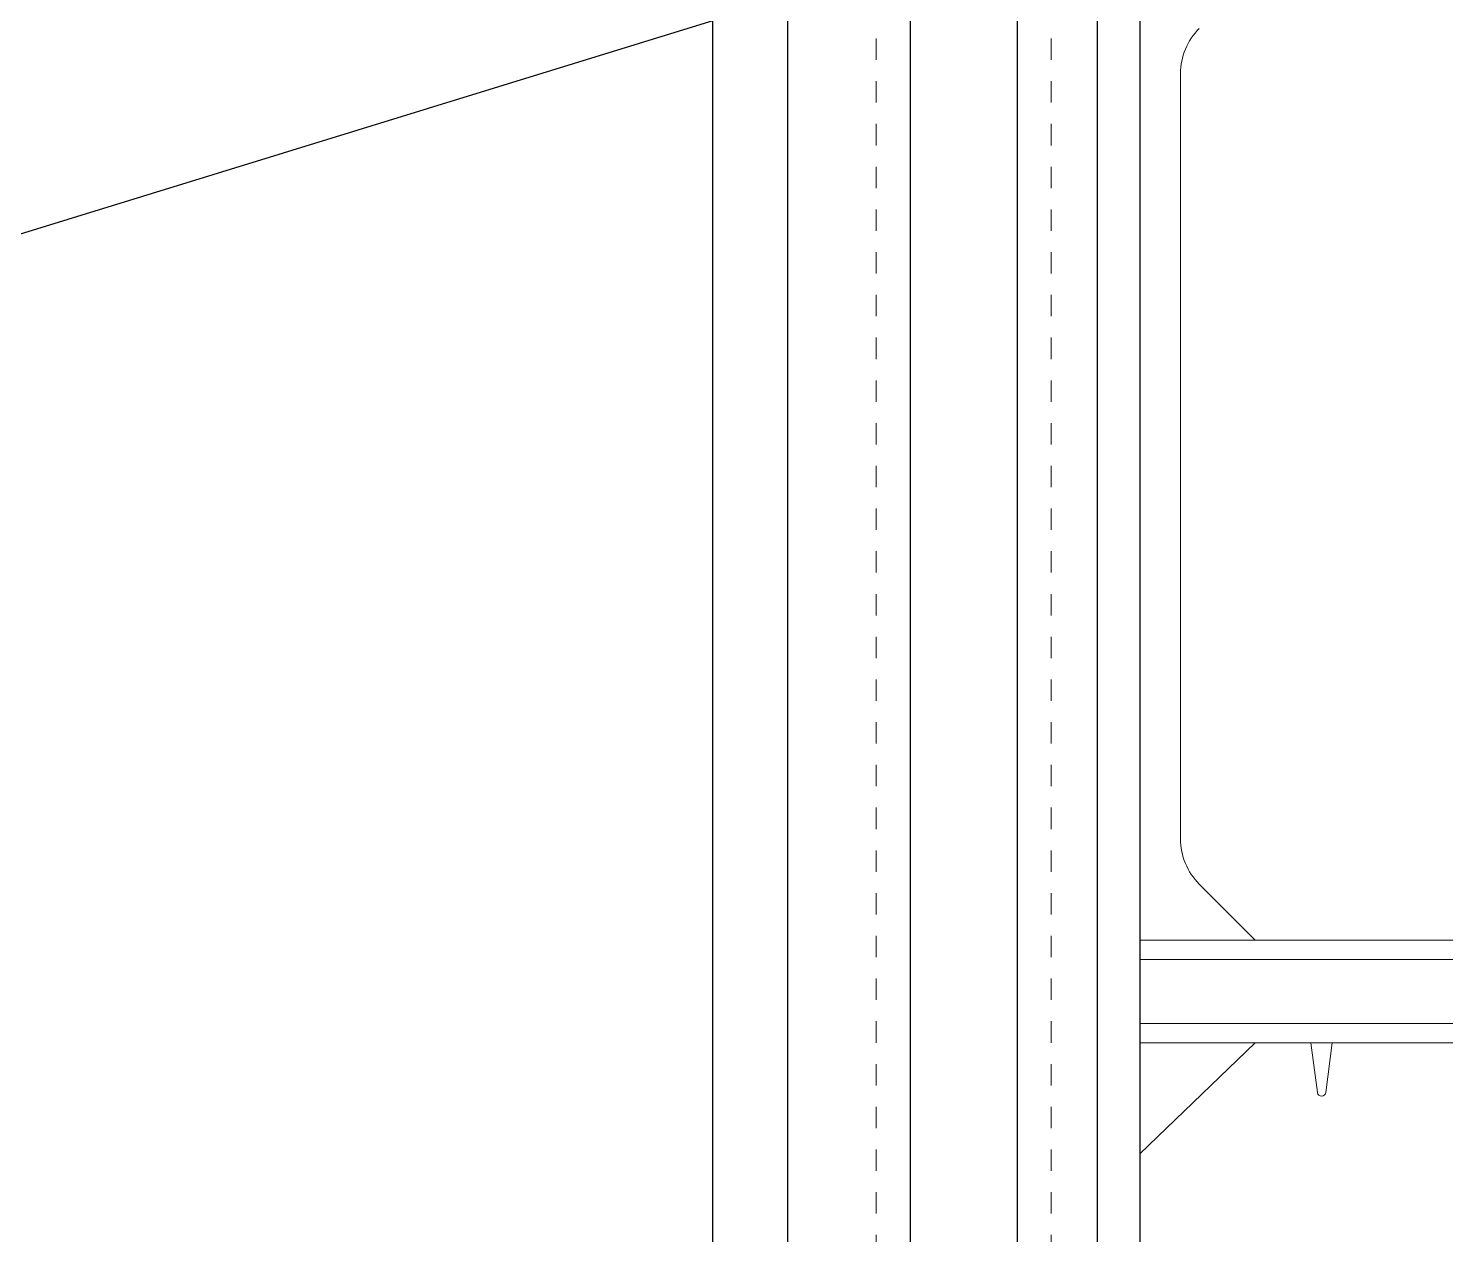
# Model space of a CAD drawing. Header units: inches. Extents: x -71 to 17.9, y 225.4 to 309.4.
# Drawn here: x -39.19 to -32.56, y 269.77 to 275.42 of the extents above; entities that cross this region are included whole.
import ezdxf

# ---------------------------------------------------------------- set-up
doc = ezdxf.new("R2010")
doc.units = ezdxf.units.IN
doc.header["$MEASUREMENT"] = 0
doc.linetypes.add('DASHED2', pattern=[0.375, 0.25, -0.125])
for name, color, linetype, lineweight in [('A2 Hatch', 8, 'Continuous', 9), ('DETAILS', 7, 'Continuous', 13), ('DIM', 3, 'Continuous', 13)]:
    doc.layers.add(name, color=color, linetype=linetype, lineweight=lineweight)
doc.styles.add('ARCTEXT', font='arctext.shx', dxfattribs={"width": 0.85})
doc.dimstyles.new('ARCTEXT1-4', dxfattribs={"dimtxt": 4, "dimasz": 2, "dimexe": 2, "dimexo": 2, "dimgap": 2, "dimtad": 1, "dimdec": 4, "dimzin": 3, "dimdsep": 46, "dimlunit": 4, "dimtxsty": 'ARCTEXT', "dimblk": 'ARCHTICK', "dimcen": 2, "dimaunit": 1, "dimadec": 0, "dimazin": 0, "dimtfac": 1, "dimtdec": 4, "dimtmove": 2, "dimatfit": 3, "dimldrblk": 'arrow', "dimfxl": 0, "dimtolj": 1, "dimtzin": 0, "dimarcsym": 0})

# ---------------------------------------------------------------- blocks, each defined once
blk = doc.blocks.new('_ArchTick')
at = {"color": 0, "linetype": 'ByBlock', "const_width": 0.15}
blk.add_lwpolyline([(-0.5, -0.5), (0.5, 0.5)], dxfattribs=at)
blk = doc.blocks.new('arrow')
at = {"layer": 'DIM'}
blk.add_hatch(color=253, dxfattribs=at).paths.add_polyline_path([(-2, 0.5), (-2, -0.5), (0, 0)])
at = {"layer": 'DIM', "lineweight": 9}
for points in [[(-2, 0.983), (-2, 0.5), (-2.469, 0.617)], [(0.374, 0.094), (0, 0)], [(0.374, -0.094), (0, 0)], [(-2, -0.983), (-2, -0.5), (-2.469, -0.617)]]:
    blk.add_lwpolyline(points, dxfattribs=at)
at = {"layer": 'DIM', "lineweight": 15}
blk.add_lwpolyline([(0, 0), (-2, -0.5), (-2, 0.5), (0, 0)], dxfattribs=at)

msp = doc.modelspace()

# ---------------------------------------------------------------- linework, layer by layer
at = {"color": 1}
for p, q in [((-35.988, 284.1705), (-35.988, 267.1704)), ((-35.638, 284.1705), (-35.638, 267.1704)), ((-35.063, 284.1705), (-35.063, 267.1704)), ((-34.563, 284.1705), (-34.563, 267.1704)), ((-34.188, 284.1705), (-34.188, 267.1704)), ((-33.988, 284.1705), (-33.988, 267.1704))]:
    msp.add_line(p, q, dxfattribs=at)
at = {"layer": 'A2 Hatch', "linetype": 'DASHED2', "ltscale": 0.15}
for p, q in [((-35.223, 284.1705), (-35.223, 267.1704)), ((-34.403, 284.1705), (-34.403, 267.1704))]:
    msp.add_line(p, q, dxfattribs=at)
at = {"layer": 'DETAILS', "color": 6, "lineweight": 20}
for p, q in [((-33.798, 271.6246), (-33.798, 275.2061)), ((-33.448, 271.1504), (-33.7101, 271.4125)), ((-29.988, 271.1504), (-33.988, 271.1504)), ((-33.798, 271.1504), (-33.448, 271.1504)), ((-33.188, 271.1504), (-33.088, 271.1504)), ((-29.988, 271.0604), (-33.988, 271.0604)), ((-29.988, 270.7604), (-33.988, 270.7604)), ((-29.988, 270.6704), (-33.988, 270.6704)), ((-33.448, 270.6704), (-33.988, 270.1499)), ((-33.1576, 270.4365), (-33.188, 270.6704)), ((-33.1184, 270.4365), (-33.088, 270.6704))]:
    msp.add_line(p, q, dxfattribs=at)
for centre, radius, start, end in [((-33.498, 275.2061), 0.3, 135, 180), ((-33.498, 271.6246), 0.3, 180, 225), ((-33.138, 270.4404), 0.02, 191.30993, 348.69007)]:
    msp.add_arc(centre, radius, start, end, dxfattribs=at)

# ---------------------------------------------------------------- leaders
at = {"layer": 'DIM'}
msp.add_leader([(-32.8192, 276.4311), (-40.4981, 274.063), (-49.1395, 274.0654)], dimstyle='ARCTEXT1-4', override={"dimasz": 0.5, "dimtad": 0}, dxfattribs=at)

doc.saveas('drawing.dxf')
